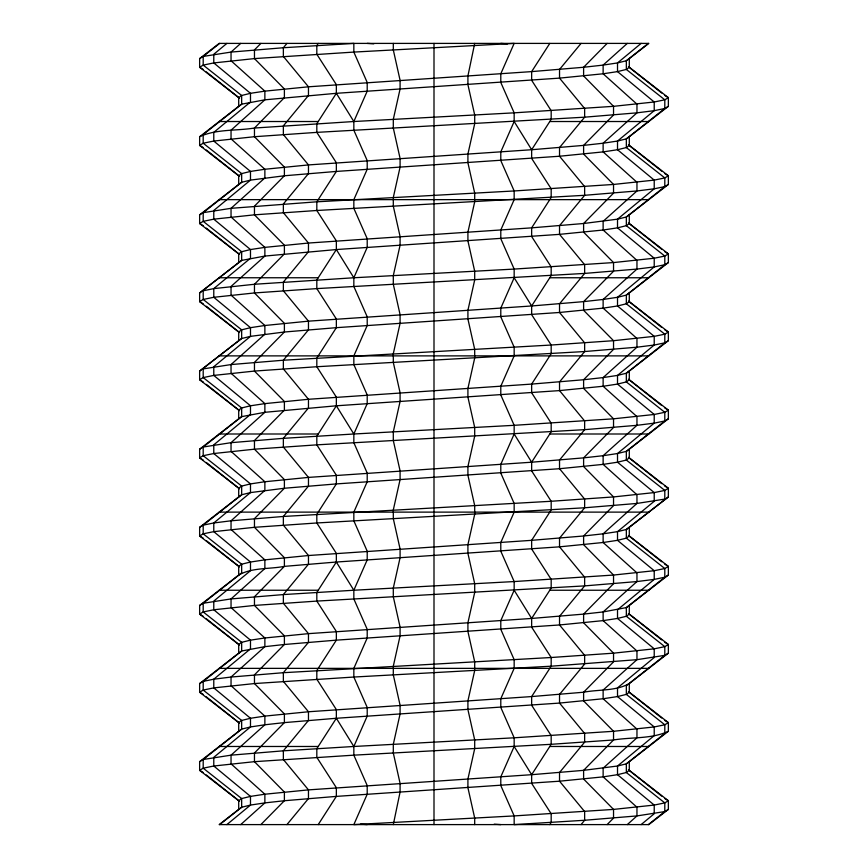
<?xml version="1.0" encoding="UTF-8"?>
<svg xmlns="http://www.w3.org/2000/svg" width="868" height="868" viewBox="0 0 868 868"><rect width="100%" height="100%" fill="white"/><g stroke="black" fill="none" stroke-linecap="round" stroke-linejoin="round"><path stroke-width="1.3" d="M664.801 798.56L668.36 800.73L664.801 802.9L654.222 805.07L613.535 809.41L514.16 815.92L353.84 824.6L367.207 794.22L367.207 785.54L353.84 755.16L353.84 746.48L367.207 716.1L367.207 707.42L353.84 677.04L353.84 668.36L367.207 637.98L367.207 629.3L353.84 598.92L353.84 590.24L367.207 559.86L367.207 551.18L353.84 520.8L353.84 512.12L367.207 481.74L367.207 473.06L353.84 442.68L353.84 434L367.207 403.62L367.207 394.94L353.84 364.56L353.84 355.88L367.207 325.5L367.207 316.82L353.84 286.44L353.84 277.76L367.207 247.38L367.207 238.7L353.84 208.32L353.84 199.64L367.207 169.26L367.207 160.58L353.84 130.2L353.84 121.52L367.207 91.14L367.207 82.46L353.84 52.08L353.84 43.4L283.359 47.74L231.04 52.08L203.199 56.42L199.64 58.59L199.64 67.27L238.7 97.65L238.7 106.33L199.64 136.71L199.64 145.39L238.7 175.77L238.7 184.45L199.64 214.83L199.64 223.51L238.7 253.89L238.7 262.57L199.64 292.95L199.64 301.63L238.7 332.01L238.7 340.69L199.64 371.07L199.64 379.75L238.7 410.13L238.7 418.81L199.64 449.19L199.64 457.87L238.7 488.25L238.7 496.93L199.64 527.31L199.64 535.99L238.7 566.37L238.7 575.05L199.64 605.43L199.64 614.11L238.7 644.49L238.7 653.17L199.64 683.55L199.64 692.23L238.7 722.61L238.7 731.29L199.64 761.67L199.64 770.35L238.7 800.73L238.7 809.41L219.17 824.6L648.83 824.6L668.36 809.41L668.36 800.73L629.3 770.35L629.3 761.67L668.36 731.29L668.36 722.61L629.3 692.23L629.3 683.55L668.36 653.17L668.36 644.49L629.3 614.11L629.3 605.43L668.36 575.05L668.36 566.37L629.3 535.99L629.3 527.31L668.36 496.93L668.36 488.25L629.3 457.87L629.3 449.19L668.36 418.81L668.36 410.13L629.3 379.75L629.3 371.07L668.36 340.69L668.36 332.01L629.3 301.63L629.3 292.95L668.36 262.57L668.36 253.89L629.3 223.51L629.3 214.83L668.36 184.45L668.36 175.77L629.3 145.39L629.3 136.71L668.36 106.33L668.36 97.65L629.3 67.27L629.3 58.59L648.83 43.4L219.17 43.4L199.64 58.59M203.199 69.44L199.64 67.27L203.199 65.1L213.778 62.93L254.465 58.59L353.84 52.08L514.16 43.4L500.793 73.78L500.793 82.46L514.16 112.84L514.16 121.52L500.793 151.9L500.793 160.58L514.16 190.96L514.16 199.64L500.793 230.02L500.793 238.7L514.16 269.08L514.16 277.76L500.793 308.14L500.793 316.82L514.16 347.2L514.16 355.88L500.793 386.26L500.793 394.94L514.16 425.32L514.16 434L500.793 464.38L500.793 473.06L514.16 503.44L514.16 512.12L500.793 542.5L500.793 551.18L514.16 581.56L514.16 590.24L500.793 620.62L500.793 629.3L514.16 659.68L514.16 668.36L500.793 698.74L500.793 707.42L514.16 737.8L514.16 746.48L500.793 776.86L500.793 785.54L514.16 815.92L514.16 824.6L584.641 820.26L636.96 815.92L664.801 811.58L668.36 809.41M318.22 43.4L316.82 45.57L316.82 54.25L336.35 84.63L336.35 93.31L353.84 121.52L514.16 112.84L613.535 106.33L654.222 101.99L664.801 99.82L668.36 97.65L664.801 95.48M629.3 67.27L626.338 69.44L617.517 71.61L603.13 73.78L559.534 78.12L336.35 93.31L316.82 123.69L316.82 132.37L336.35 162.75L336.35 171.43L316.82 201.81L316.82 210.49L336.35 240.87L336.35 249.55L353.84 277.76L514.16 269.08L613.535 262.57L654.222 258.23L664.801 256.06L668.36 253.89L664.801 251.72M629.3 223.51L626.338 225.68L617.517 227.85L603.13 230.02L559.534 234.36L336.35 249.55L316.82 279.93L316.82 288.61L336.35 318.99L336.35 327.67L316.82 358.05L316.82 366.73L336.35 397.11L336.35 405.79L353.84 434L514.16 425.32L613.535 418.81L654.222 414.47L664.801 412.3L668.36 410.13L664.801 407.96M549.78 43.4L531.65 71.61L531.65 80.29L551.18 110.67L551.18 119.35L531.65 149.73L531.65 158.41L551.18 188.79L551.18 197.47L531.65 227.85L531.65 236.53L551.18 266.91L551.18 275.59L531.65 305.97L531.65 314.65L551.18 345.03L551.18 353.71L531.65 384.09L531.65 392.77L551.18 423.15L551.18 431.83L531.65 462.21L531.65 470.89L551.18 501.27L551.18 509.95L531.65 540.33L531.65 549.01L551.18 579.39L551.18 588.07L531.65 618.45L531.65 627.13L551.18 657.51L551.18 666.19L531.65 696.57L531.65 705.25L551.18 735.63L551.18 744.31L531.65 774.69L531.65 783.37L551.18 813.75L551.18 822.43L549.78 824.6M629.3 379.75L626.338 381.92L617.517 384.09L603.13 386.26L559.534 390.6L336.35 405.79L316.82 436.17L316.82 444.85L336.35 475.23L336.35 483.91L316.82 514.29L316.82 522.97L336.35 553.35L336.35 562.03L353.84 590.24L514.16 581.56L613.535 575.05L654.222 570.71L664.801 568.54L668.36 566.37L664.801 564.2M629.3 535.99L626.338 538.16L617.517 540.33L603.13 542.5L559.534 546.84L336.35 562.03L316.82 592.41L316.82 601.09L336.35 631.47L336.35 640.15L316.82 670.53L316.82 679.21L336.35 709.59L336.35 718.27L353.84 746.48L514.16 737.8L613.535 731.29L654.222 726.95L664.801 724.78L668.36 722.61L664.801 720.44M629.3 692.23L626.338 694.4L617.517 696.57L603.13 698.74L559.534 703.08L336.35 718.27L316.82 748.65L316.82 757.33L336.35 787.71L336.35 796.39L318.22 824.6M286.939 43.4L283.359 47.74L283.359 56.42L308.466 86.8L308.466 95.48L283.359 125.86L283.359 134.54L308.466 164.92L308.466 173.6L283.359 203.98L283.359 212.66L308.466 243.04L308.466 251.72L283.359 282.1L283.359 290.78L308.466 321.16L308.466 329.84L283.359 360.22L283.359 368.9L308.466 399.28L308.466 407.96L283.359 438.34L283.359 447.02L308.466 477.4L308.466 486.08L283.359 516.46L283.359 525.14L308.466 555.52L308.466 564.2L283.359 594.58L283.359 603.26L308.466 633.64L308.466 642.32L283.359 672.7L283.359 681.38L308.466 711.76L308.466 720.44L283.359 750.82L283.359 759.5L308.466 789.88L308.466 798.56L286.939 824.6M581.061 43.4L559.534 69.44L559.534 78.12L584.641 108.5L584.641 117.18L559.534 147.56L559.534 156.24L584.641 186.62L584.641 195.3L559.534 225.68L559.534 234.36L584.641 264.74L584.641 273.42L559.534 303.8L559.534 312.48L584.641 342.86L584.641 351.54L559.534 381.92L559.534 390.6L584.641 420.98L584.641 429.66L559.534 460.04L559.534 468.72L584.641 499.1L584.641 507.78L559.534 538.16L559.534 546.84L584.641 577.22L584.641 585.9L559.534 616.28L559.534 624.96L584.641 655.34L584.641 664.02L559.534 694.4L559.534 703.08L584.641 733.46L584.641 742.14L559.534 772.52L559.534 781.2L584.641 811.58L584.641 820.26L581.061 824.6M260.877 43.4L254.465 49.91L254.465 58.59L284.389 88.97L284.389 97.65L254.465 128.03C236.432 131.003 216.414 128.876 199.64 136.71M607.123 43.4L583.611 67.27L531.65 71.61L308.466 86.8L264.87 91.14L250.483 93.31L241.662 95.48L238.7 97.65M260.877 824.6L284.389 800.73L336.35 796.39L559.534 781.2L603.13 776.86L617.517 774.69L626.338 772.52L629.3 770.35M607.123 824.6L613.535 818.09L613.535 809.41L583.611 779.03L583.611 770.35L613.535 739.97C631.568 736.997 651.586 739.124 668.36 731.29M240.707 43.4L231.04 52.08L231.04 60.76L264.87 91.14L264.87 99.82L231.04 130.2L231.04 138.88L264.87 169.26L264.87 177.94L231.04 208.32L203.199 212.66L199.64 214.83M627.293 43.4L603.13 65.1L583.611 67.27L583.611 75.95L613.535 106.33L613.535 115.01L583.611 145.39L531.65 149.73L308.466 164.92L264.87 169.26L250.483 171.43L241.662 173.6L238.7 175.77M240.707 824.6L264.87 802.9L284.389 800.73L284.389 792.05L254.465 761.67L254.465 752.99L284.389 722.61L336.35 718.27M627.293 824.6L636.96 815.92L636.96 807.24L603.13 776.86L603.13 768.18L636.96 737.8L636.96 729.12L603.13 698.74L603.13 690.06L636.96 659.68L664.801 655.34L668.36 653.17M226.884 43.4L213.778 54.25L213.778 62.93L250.483 93.31L250.483 101.99L213.778 132.37L213.778 141.05L250.483 171.43L250.483 180.11L213.778 210.49L213.778 219.17L250.483 249.55L264.87 247.38L308.466 243.04L531.65 227.85L583.611 223.51L617.517 219.17L626.338 217L629.3 214.83M641.116 43.4L617.517 62.93L603.13 65.1L603.13 73.78L636.96 104.16L636.96 112.84L603.13 143.22L583.611 145.39L583.611 154.07L613.535 184.45L613.535 193.13L583.611 223.51L583.611 232.19L613.535 262.57L613.535 271.25L583.611 301.63L531.65 305.97L308.466 321.16L264.87 325.5L250.483 327.67L241.662 329.84L238.7 332.01M226.884 824.6L250.483 805.07L264.87 802.9L264.87 794.22L231.04 763.84L231.04 755.16L264.87 724.78L284.389 722.61L284.389 713.93L254.465 683.55L254.465 674.87L284.389 644.49L336.35 640.15L559.534 624.96L603.13 620.62L617.517 618.45L626.338 616.28L629.3 614.11M641.116 824.6L654.222 813.75L654.222 805.07L617.517 774.69L617.517 766.01L654.222 735.63L654.222 726.95L617.517 696.57L617.517 687.89L654.222 657.51L654.222 648.83L617.517 618.45L617.517 609.77L654.222 579.39L664.801 577.22L668.36 575.05M219.691 43.4L203.199 56.42L203.199 65.1L241.662 95.48L241.662 104.16L203.199 134.54L203.199 143.22L241.662 173.6L241.662 182.28L203.199 212.66L203.199 221.34L241.662 251.72L241.662 260.4L199.64 292.95M648.309 43.4L626.338 60.76L617.517 62.93L617.517 71.61L654.222 101.99L654.222 110.67L617.517 141.05L603.13 143.22L603.13 151.9L636.96 182.28L636.96 190.96L603.13 221.34L603.13 230.02L636.96 260.4L636.96 269.08L603.13 299.46L583.611 301.63L583.611 310.31L613.535 340.69L613.535 349.37L583.611 379.75L531.65 384.09L308.466 399.28L264.87 403.62L250.483 405.79L241.662 407.96L238.7 410.13M219.691 824.6L241.662 807.24L250.483 805.07L250.483 796.39L213.778 766.01L213.778 757.33L250.483 726.95L264.87 724.78L264.87 716.1L231.04 685.72L231.04 677.04L264.87 646.66L284.389 644.49L284.389 635.81L254.465 605.43L254.465 596.75L284.389 566.37L336.35 562.03M648.309 824.6L664.801 811.58L664.801 802.9L626.338 772.52L626.338 763.84L664.801 733.46L664.801 724.78L626.338 694.4L626.338 685.72L664.801 655.34L664.801 646.66L626.338 616.28L626.338 607.6L664.801 577.22L664.801 568.54L626.338 538.16L626.338 529.48L668.36 496.93M238.7 106.33L241.662 104.16L264.87 99.82L336.35 93.31M238.7 184.45L241.662 182.28L250.483 180.11L284.389 175.77L336.35 171.43L559.534 156.24L603.13 151.9L617.517 149.73L626.338 147.56L629.3 145.39M238.7 253.89L241.662 251.72L250.483 249.55L250.483 258.23L213.778 288.61L203.199 290.78L203.199 299.46L241.662 329.84L241.662 338.52L199.64 371.07M238.7 262.57L241.662 260.4L264.87 256.06L336.35 249.55M238.7 340.69L241.662 338.52L250.483 336.35L284.389 332.01L336.35 327.67L559.534 312.48L603.13 308.14L617.517 305.97L626.338 303.8L629.3 301.63M629.3 58.59L626.338 60.76L626.338 69.44L664.801 99.82L664.801 108.5L626.338 138.88L617.517 141.05L617.517 149.73L654.222 180.11L654.222 188.79L617.517 219.17L617.517 227.85L654.222 258.23L654.222 266.91L617.517 297.29L603.13 299.46L603.13 308.14L636.96 338.52L636.96 347.2L603.13 377.58L583.611 379.75L583.611 388.43L613.535 418.81L613.535 427.49L583.611 457.87L531.65 462.21L308.466 477.4L264.87 481.74L250.483 483.91L241.662 486.08L238.7 488.25M238.7 418.81L241.662 416.64L264.87 412.3L336.35 405.79M629.3 136.71L626.338 138.88L626.338 147.56L664.801 177.94L664.801 186.62L626.338 217L626.338 225.68L664.801 256.06L664.801 264.74L626.338 295.12L617.517 297.29L617.517 305.97L654.222 336.35L654.222 345.03L617.517 375.41L603.13 377.58L603.13 386.26L636.96 416.64L636.96 425.32L603.13 455.7L583.611 457.87L583.611 466.55L613.535 496.93L613.535 505.61L583.611 535.99L531.65 540.33L308.466 555.52L264.87 559.86L250.483 562.03L241.662 564.2L238.7 566.37M238.7 496.93L241.662 494.76L250.483 492.59L284.389 488.25L336.35 483.91L559.534 468.72L603.13 464.38L617.517 462.21L626.338 460.04L629.3 457.87M238.7 575.05C252.208 567.346 269.427 569.289 284.389 566.37L284.389 557.69L254.465 527.31L254.465 518.63L284.389 488.25L284.389 479.57L254.465 449.19L254.465 440.51L284.389 410.13L284.389 401.45L254.465 371.07L254.465 362.39L284.389 332.01L284.389 323.33L254.465 292.95L254.465 284.27L284.389 253.89L284.389 245.21L254.465 214.83L254.465 206.15L284.389 175.77L284.389 167.09L254.465 136.71L254.465 128.03L353.84 121.52M629.3 292.95L626.338 295.12L626.338 303.8L664.801 334.18L664.801 342.86L626.338 373.24L617.517 375.41L617.517 384.09L654.222 414.47L654.222 423.15L617.517 453.53L603.13 455.7L603.13 464.38L636.96 494.76L636.96 503.44L603.13 533.82L583.611 535.99L583.611 544.67L613.535 575.05L613.535 583.73L583.611 614.11L531.65 618.45L308.466 633.64L264.87 637.98L250.483 640.15L241.662 642.32L238.7 644.49M238.7 653.17L241.662 651L264.87 646.66L264.87 637.98L231.04 607.6L231.04 598.92L264.87 568.54L264.87 559.86L231.04 529.48L231.04 520.8L264.87 490.42L264.87 481.74L231.04 451.36L231.04 442.68L264.87 412.3L264.87 403.62L231.04 373.24L231.04 364.56L264.87 334.18L264.87 325.5L231.04 295.12L231.04 286.44L264.87 256.06L264.87 247.38L231.04 217L231.04 208.32L316.82 201.81L514.16 190.96L613.535 184.45L654.222 180.11L664.801 177.94L668.36 175.77L664.801 173.6M629.3 371.07L626.338 373.24L626.338 381.92L664.801 412.3L664.801 420.98L626.338 451.36L617.517 453.53L617.517 462.21L654.222 492.59L654.222 501.27L617.517 531.65L603.13 533.82L603.13 542.5L636.96 572.88L636.96 581.56L603.13 611.94L583.611 614.11L583.611 622.79L613.535 653.17L613.535 661.85L583.611 692.23L531.65 696.57L308.466 711.76L264.87 716.1L250.483 718.27L241.662 720.44L238.7 722.61M238.7 731.29L241.662 729.12L250.483 726.95L250.483 718.27L213.778 687.89L213.778 679.21L250.483 648.83L250.483 640.15L213.778 609.77L213.778 601.09L250.483 570.71L250.483 562.03L213.778 531.65L213.778 522.97L250.483 492.59L250.483 483.91L213.778 453.53L213.778 444.85L250.483 414.47L250.483 405.79L213.778 375.41L213.778 366.73L250.483 336.35L250.483 327.67L213.778 297.29L213.778 288.61L254.465 284.27L353.84 277.76M629.3 449.19L626.338 451.36L626.338 460.04L664.801 490.42L664.801 499.1L636.96 503.44L584.641 507.78L316.82 522.97L254.465 527.31L213.778 531.65L203.199 533.82L199.64 535.99L203.199 538.16M238.7 800.73L241.662 798.56L250.483 796.39L264.87 794.22L308.466 789.88L531.65 774.69L583.611 770.35L617.517 766.01L626.338 763.84L629.3 761.67M238.7 809.41L241.662 807.24L241.662 798.56L203.199 768.18L203.199 759.5L241.662 729.12L241.662 720.44L203.199 690.06L203.199 681.38L241.662 651L241.662 642.32L203.199 611.94L203.199 603.26L241.662 572.88L241.662 564.2L203.199 533.82L203.199 525.14L241.662 494.76L241.662 486.08L203.199 455.7L203.199 447.02L241.662 416.64L241.662 407.96L203.199 377.58L203.199 368.9L231.04 364.56L283.359 360.22L551.18 345.03L613.535 340.69L654.222 336.35L664.801 334.18L668.36 332.01L664.801 329.84M629.3 527.31L626.338 529.48L617.517 531.65L617.517 540.33L654.222 570.71L654.222 579.39L636.96 581.56L584.641 585.9L316.82 601.09L254.465 605.43L213.778 609.77L203.199 611.94L199.64 614.11L203.199 616.28M629.3 605.43L626.338 607.6L603.13 611.94L603.13 620.62L636.96 651L636.96 659.68L551.18 666.19L353.84 677.04L254.465 683.55L213.778 687.89L203.199 690.06L199.64 692.23L203.199 694.4M629.3 683.55C615.792 691.254 598.573 689.311 583.611 692.23L583.611 700.91L613.535 731.29L613.535 739.97L551.18 744.31L353.84 755.16L254.465 761.67L213.778 766.01L203.199 768.18L199.64 770.35L203.199 772.52M668.36 106.33L664.801 108.5L654.222 110.67L636.96 112.84L584.641 117.18L316.82 132.37L254.465 136.71L213.778 141.05L203.199 143.22L199.64 145.39L203.199 147.56M199.64 449.19L203.199 447.02L231.04 442.68L283.359 438.34L353.84 434M668.36 184.45L664.801 186.62L654.222 188.79L636.96 190.96L584.641 195.3L316.82 210.49L254.465 214.83L213.778 219.17L203.199 221.34L199.64 223.51L203.199 225.68M199.64 527.31L203.199 525.14L213.778 522.97L231.04 520.8L283.359 516.46L551.18 501.27L613.535 496.93L654.222 492.59L664.801 490.42L668.36 488.25L664.801 486.08M668.36 262.57L664.801 264.74L654.222 266.91L636.96 269.08L584.641 273.42L316.82 288.61L254.465 292.95L213.778 297.29L203.199 299.46L199.64 301.63L203.199 303.8M199.64 605.43L203.199 603.26L231.04 598.92L283.359 594.58L353.84 590.24M668.36 340.69L664.801 342.86L654.222 345.03L636.96 347.2L584.641 351.54L316.82 366.73L254.465 371.07L213.778 375.41L203.199 377.58L199.64 379.75L203.199 381.92M199.64 683.55L203.199 681.38L213.778 679.21L231.04 677.04L283.359 672.7L551.18 657.51L613.535 653.17L654.222 648.83L664.801 646.66L668.36 644.49L664.801 642.32M668.36 418.81L664.801 420.98L654.222 423.15L636.96 425.32L584.641 429.66L316.82 444.85L254.465 449.19L213.778 453.53L203.199 455.7L199.64 457.87L203.199 460.04M199.64 761.67L203.199 759.5L231.04 755.16L283.359 750.82L353.84 746.48M219.17 121.52L318.22 121.52M549.78 121.52L648.83 121.52M219.17 199.64L648.83 199.64M219.17 277.76L318.22 277.76M549.78 277.76L648.83 277.76M219.17 355.88L648.83 355.88M219.17 434L318.22 434M549.78 434L648.83 434M219.17 512.12L648.83 512.12M219.17 590.24L318.22 590.24M549.78 590.24L648.83 590.24M219.17 668.36L648.83 668.36M219.17 746.48L318.22 746.48M549.78 746.48L648.83 746.48M367.207 43.4L373.782 43.834M494.217 824.166L500.793 824.6M500.793 43.4L507.509 43.867M360.491 824.133L367.207 824.6M628.41 66.738L661.676 93.017M628.41 144.858L661.676 171.137M628.41 222.978L661.676 249.257M628.41 301.098L661.676 327.377M628.41 379.218L661.676 405.497M206.324 71.903L239.59 98.182M628.41 457.338L661.676 483.617M206.324 150.023L239.59 176.302M628.41 535.458L661.676 561.737M206.324 228.143L239.59 254.422M628.41 613.578L661.676 639.857M206.324 306.263L239.59 332.542M628.41 691.698L661.676 717.977M206.324 384.383L239.59 410.662M628.41 769.818L661.676 796.097M206.324 462.503L239.59 488.782M206.324 540.623L239.59 566.902M206.324 618.743L239.59 645.022M206.324 696.863L239.59 723.142M206.324 774.983L239.59 801.262M514.16 121.52L531.65 149.73M514.16 277.76L531.65 305.97M514.16 434L531.65 462.21M514.16 590.24L531.65 618.45M514.16 746.48L531.65 774.69M474.698 43.4L467.917 75.95L467.917 84.63L474.698 115.01L474.698 123.69L467.917 154.07L467.917 162.75L474.698 193.13L474.698 201.81L467.917 232.19L467.917 240.87L474.698 271.25L474.698 279.93L467.917 310.31L467.917 318.99L474.698 349.37L474.698 358.05L467.917 388.43L467.917 397.11L474.698 427.49L474.698 436.17L467.917 466.55L467.917 475.23L474.698 505.61L474.698 514.29L467.917 544.67L467.917 553.35L474.698 583.73L474.698 592.41L467.917 622.79L467.917 631.47L474.698 661.85L474.698 670.53L467.917 700.91L467.917 709.59L474.698 739.97L474.698 748.65L467.917 779.03L467.917 787.71L474.698 818.09L474.698 824.6M434 43.4L434 824.6M393.302 43.4L393.302 49.91L400.083 80.29L400.083 88.97L393.302 119.35L393.302 128.03L400.083 158.41L400.083 167.09L393.302 197.47L393.302 206.15L400.083 236.53L400.083 245.21L393.302 275.59L393.302 284.27L400.083 314.65L400.083 323.33L393.302 353.71L393.302 362.39L400.083 392.77L400.083 401.45L393.302 431.83L393.302 440.51L400.083 470.89L400.083 479.57L393.302 509.95L393.302 518.63L400.083 549.01L400.083 557.69L393.302 588.07L393.302 596.75L400.083 627.13L400.083 635.81L393.302 666.19L393.302 674.87L400.083 705.25L400.083 713.93L393.302 744.31L393.302 752.99L400.083 783.37L400.083 792.05L393.302 824.6"/></g></svg>
